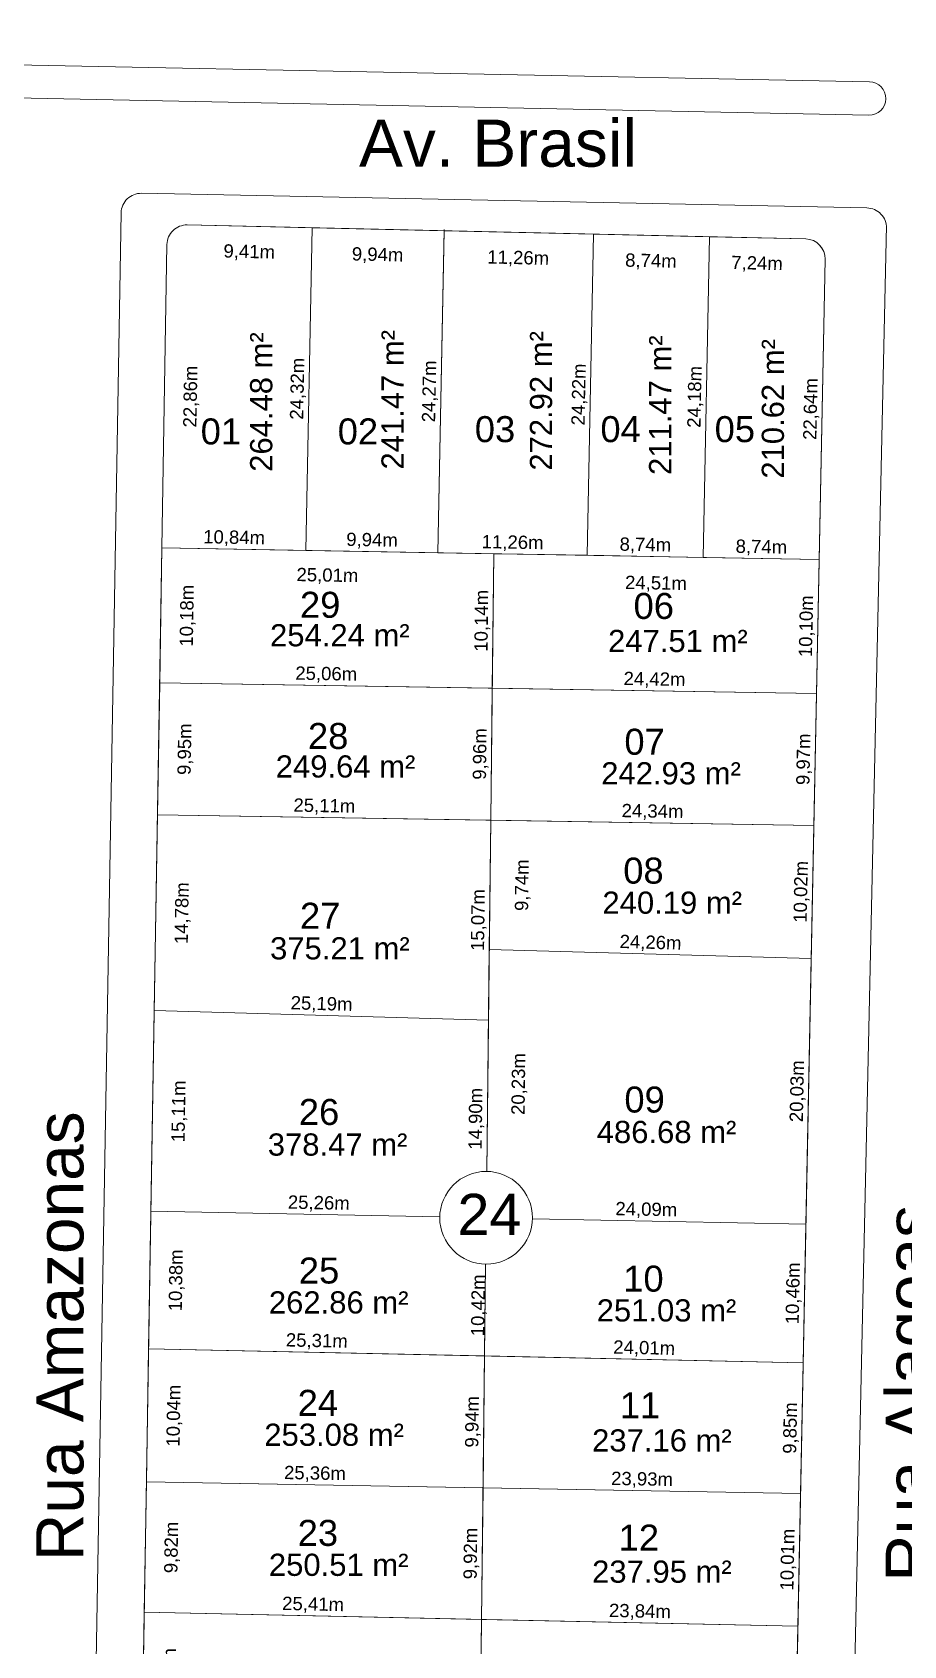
# Model space of a CAD drawing. Header units: metres. Extents: x 3808 to 8215, y 2374 to 6187.
# Drawn here: x 5150.3 to 5216, y 4857.7 to 4979.3 of the extents above; entities that cross this region are included whole.
import ezdxf
from ezdxf.enums import TextEntityAlignment as Align

# ---------------------------------------------------------------- set-up
doc = ezdxf.new("R2010")
doc.units = ezdxf.units.M
for name, color, linetype in [('Areas Lotes', 1, 'Continuous'), ('Calçada', 8, 'Continuous'), ('COTAS', 7, 'Continuous'), ('Lote', 7, 'Continuous'), ('Nome das Ruas', 7, 'Continuous'), ('Nº Lote', 7, 'Continuous'), ('Nº. quadra', 7, 'Continuous'), ('quadras', 7, 'Continuous')]:
    doc.layers.add(name, color=color, linetype=linetype)
doc.styles.add('Arial', font='arial.ttf')
doc.dimstyles.new('Copy(2) of ISO-25', dxfattribs={"dimtxt": 1, "dimasz": 2.5, "dimexe": 1.25, "dimexo": 0.625, "dimgap": 0.2, "dimtad": 1, "dimtoh": 1, "dimlfac": 1, "dimzin": 1, "dimtxsty": 'Arial', "dimblk": 'NONE', "dimcen": 0, "dimse1": 1, "dimse2": 1, "dimsd1": 1, "dimsd2": 1, "dimclrt": 256, "dimaunit": 1, "dimadec": 3, "dimazin": 0, "dimtfac": 1, "dimtmove": 0, "dimatfit": 3, "dimldrblk": 'NONE', "dimfxl": 1, "dimtolj": 1, "dimtzin": 0, "dimarcsym": 0})

# ---------------------------------------------------------------- blocks, each defined once
blk = doc.blocks.new('*D4511')
at = {"layer": 'Defpoints', "color": 0, "linetype": 'Continuous', "transparency": 16777216}
for p in [(5208.18, 4869.18), (5208.18, 4869.18), (5207.99, 4859.18)]:
    blk.add_point(p, dxfattribs=at)
at = {"layer": 'COTAS', "linetype": 'Continuous', "lineweight": 5, "transparency": 16777216, "insert": (5207.28, 4864.2), "char_height": 1, "attachment_point": 5, "rotation": 88.8629, "style": 'Arial'}
blk.add_mtext('\\A1;10,01m', dxfattribs=at)
blk = doc.blocks.new('_None')
blk = doc.blocks.new('*D4596')
at = {"layer": 'Defpoints', "color": 0, "linetype": 'Continuous', "transparency": 16777216}
for p in [(5207.99, 4859.18), (5207.99, 4859.18), (5207.79, 4849.15)]:
    blk.add_point(p, dxfattribs=at)
at = {"layer": 'COTAS', "linetype": 'Continuous', "lineweight": 5, "transparency": 16777216, "insert": (5207.09, 4854.18), "char_height": 1, "attachment_point": 5, "rotation": 88.8629, "style": 'Arial'}
blk.add_mtext('\\A1;10,03m', dxfattribs=at)
blk = doc.blocks.new('*D4598')
at = {"layer": 'Defpoints', "color": 0, "linetype": 'Continuous', "transparency": 16777216}
for p in [(5208.38, 4879.03), (5208.38, 4879.03), (5208.18, 4869.18)]:
    blk.add_point(p, dxfattribs=at)
at = {"layer": 'COTAS', "linetype": 'Continuous', "lineweight": 5, "transparency": 16777216, "insert": (5207.48, 4874.12), "char_height": 1, "attachment_point": 5, "rotation": 88.8629, "style": 'Arial'}
blk.add_mtext('\\A1;9,85m', dxfattribs=at)
blk = doc.blocks.new('*D4599')
at = {"layer": 'Defpoints', "color": 0, "linetype": 'Continuous', "transparency": 16777216}
for p in [(5208.59, 4889.49), (5208.59, 4889.49), (5208.38, 4879.03)]:
    blk.add_point(p, dxfattribs=at)
at = {"layer": 'COTAS', "linetype": 'Continuous', "lineweight": 5, "transparency": 16777216, "insert": (5207.68, 4884.27), "char_height": 1, "attachment_point": 5, "rotation": 88.8629, "style": 'Arial'}
blk.add_mtext('\\A1;10,46m', dxfattribs=at)
blk = doc.blocks.new('*D4600')
at = {"layer": 'Defpoints', "color": 0, "linetype": 'Continuous', "transparency": 16777216}
for p in [(5208.99, 4909.51), (5208.99, 4909.51), (5208.59, 4889.49)]:
    blk.add_point(p, dxfattribs=at)
at = {"layer": 'COTAS', "linetype": 'Continuous', "lineweight": 5, "transparency": 16777216, "insert": (5207.99, 4899.51), "char_height": 1, "attachment_point": 5, "rotation": 88.8629, "style": 'Arial'}
blk.add_mtext('\\A1;20,03m', dxfattribs=at)
blk = doc.blocks.new('*D4601')
at = {"layer": 'Defpoints', "color": 0, "linetype": 'Continuous', "transparency": 16777216}
for p in [(5209.18, 4919.53), (5209.18, 4919.53), (5208.99, 4909.51)]:
    blk.add_point(p, dxfattribs=at)
at = {"layer": 'COTAS', "linetype": 'Continuous', "lineweight": 5, "transparency": 16777216, "insert": (5208.28, 4914.54), "char_height": 1, "attachment_point": 5, "rotation": 88.8629, "style": 'Arial'}
blk.add_mtext('\\A1;10,02m', dxfattribs=at)
blk = doc.blocks.new('*D4602')
at = {"layer": 'Defpoints', "color": 0, "linetype": 'Continuous', "transparency": 16777216}
for p in [(5209.38, 4929.5), (5209.38, 4929.5), (5209.18, 4919.53)]:
    blk.add_point(p, dxfattribs=at)
at = {"layer": 'COTAS', "linetype": 'Continuous', "lineweight": 5, "transparency": 16777216, "insert": (5208.48, 4924.53), "char_height": 1, "attachment_point": 5, "rotation": 88.8629, "style": 'Arial'}
blk.add_mtext('\\A1;9,97m', dxfattribs=at)
blk = doc.blocks.new('*D4603')
at = {"layer": 'Defpoints', "color": 0, "linetype": 'Continuous', "transparency": 16777216}
for p in [(5209.58, 4939.6), (5209.58, 4939.6), (5209.38, 4929.5)]:
    blk.add_point(p, dxfattribs=at)
at = {"layer": 'COTAS', "linetype": 'Continuous', "lineweight": 5, "transparency": 16777216, "insert": (5208.68, 4934.56), "char_height": 1, "attachment_point": 5, "rotation": 88.8629, "style": 'Arial'}
blk.add_mtext('\\A1;10,10m', dxfattribs=at)
blk = doc.blocks.new('*D4604')
at = {"layer": 'Defpoints', "color": 0, "linetype": 'Continuous', "transparency": 16777216}
for p in [(5210.03, 4962.23), (5210.03, 4962.23), (5209.58, 4939.6)]:
    blk.add_point(p, dxfattribs=at)
at = {"layer": 'COTAS', "linetype": 'Continuous', "lineweight": 5, "transparency": 16777216, "insert": (5209.01, 4950.93), "char_height": 1, "attachment_point": 5, "rotation": 88.8629, "style": 'Arial'}
blk.add_mtext('\\A1;22,64m', dxfattribs=at)
blk = doc.blocks.new('*D4605')
at = {"layer": 'Defpoints', "color": 0, "linetype": 'Continuous', "transparency": 16777216}
for p in [(5160.45, 4963.34), (5160.07, 4940.47), (5162.91, 4940.43)]:
    blk.add_point(p, dxfattribs=at)
at = {"layer": 'COTAS', "linetype": 'Continuous', "lineweight": 5, "transparency": 16777216, "insert": (5162.3, 4951.87), "char_height": 1, "attachment_point": 5, "rotation": 89.0509, "style": 'Arial'}
blk.add_mtext('\\A1;22,86m', dxfattribs=at)
blk = doc.blocks.new('*D4606')
at = {"layer": 'Defpoints', "color": 0, "linetype": 'Continuous', "transparency": 16777216}
for p in [(5160.07, 4940.47), (5159.9, 4930.3), (5162.74, 4930.25)]:
    blk.add_point(p, dxfattribs=at)
at = {"layer": 'COTAS', "linetype": 'Continuous', "lineweight": 5, "transparency": 16777216, "insert": (5162.03, 4935.35), "char_height": 1, "attachment_point": 5, "rotation": 89.0509, "style": 'Arial'}
blk.add_mtext('\\A1;10,18m', dxfattribs=at)
blk = doc.blocks.new('*D4607')
at = {"layer": 'Defpoints', "color": 0, "linetype": 'Continuous', "transparency": 16777216}
for p in [(5159.9, 4930.3), (5159.9, 4920.35), (5162.58, 4920.31)]:
    blk.add_point(p, dxfattribs=at)
at = {"layer": 'COTAS', "linetype": 'Continuous', "lineweight": 5, "transparency": 16777216, "insert": (5161.86, 4925.29), "char_height": 1, "attachment_point": 5, "rotation": 89.0509, "style": 'Arial'}
blk.add_mtext('\\A1;9,95m', dxfattribs=at)
blk = doc.blocks.new('*D4608')
at = {"layer": 'Defpoints', "color": 0, "linetype": 'Continuous', "transparency": 16777216}
for p in [(5159.9, 4920.35), (5159.74, 4905.57), (5162.33, 4905.53)]:
    blk.add_point(p, dxfattribs=at)
at = {"layer": 'COTAS', "linetype": 'Continuous', "lineweight": 5, "transparency": 16777216, "insert": (5161.65, 4912.93), "char_height": 1, "attachment_point": 5, "rotation": 89.0509, "style": 'Arial'}
blk.add_mtext('\\A1;14,78m', dxfattribs=at)
blk = doc.blocks.new('*D4609')
at = {"layer": 'Defpoints', "color": 0, "linetype": 'Continuous', "transparency": 16777216}
for p in [(5159.74, 4905.57), (5159.24, 4890.47), (5162.08, 4890.43)]:
    blk.add_point(p, dxfattribs=at)
at = {"layer": 'COTAS', "linetype": 'Continuous', "lineweight": 5, "transparency": 16777216, "insert": (5161.41, 4897.99), "char_height": 1, "attachment_point": 5, "rotation": 89.0509, "style": 'Arial'}
blk.add_mtext('\\A1;15,11m', dxfattribs=at)
blk = doc.blocks.new('*D4610')
at = {"layer": 'Defpoints', "color": 0, "linetype": 'Continuous', "transparency": 16777216}
for p in [(5159.24, 4890.47), (5159.07, 4880.1), (5161.91, 4880.05)]:
    blk.add_point(p, dxfattribs=at)
at = {"layer": 'COTAS', "linetype": 'Continuous', "lineweight": 5, "transparency": 16777216, "insert": (5161.2, 4885.25), "char_height": 1, "attachment_point": 5, "rotation": 89.0509, "style": 'Arial'}
blk.add_mtext('\\A1;10,38m', dxfattribs=at)
blk = doc.blocks.new('*D4611')
at = {"layer": 'Defpoints', "color": 0, "linetype": 'Continuous', "transparency": 16777216}
for p in [(5159.07, 4880.1), (5158.91, 4870.06), (5161.74, 4870.02)]:
    blk.add_point(p, dxfattribs=at)
at = {"layer": 'COTAS', "linetype": 'Continuous', "lineweight": 5, "transparency": 16777216, "insert": (5161.03, 4875.05), "char_height": 1, "attachment_point": 5, "rotation": 89.0509, "style": 'Arial'}
blk.add_mtext('\\A1;10,04m', dxfattribs=at)
blk = doc.blocks.new('*D4612')
at = {"layer": 'Defpoints', "color": 0, "linetype": 'Continuous', "transparency": 16777216}
for p in [(5158.91, 4870.06), (5158.74, 4860.24), (5161.58, 4860.2)]:
    blk.add_point(p, dxfattribs=at)
at = {"layer": 'COTAS', "linetype": 'Continuous', "lineweight": 5, "transparency": 16777216, "insert": (5160.86, 4865.12), "char_height": 1, "attachment_point": 5, "rotation": 89.0509, "style": 'Arial'}
blk.add_mtext('\\A1;9,82m', dxfattribs=at)
blk = doc.blocks.new('*D4613')
at = {"layer": 'Defpoints', "color": 0, "linetype": 'Continuous', "transparency": 16777216}
for p in [(5158.74, 4860.24), (5158.58, 4850.23), (5161.42, 4850.18)]:
    blk.add_point(p, dxfattribs=at)
at = {"layer": 'COTAS', "linetype": 'Continuous', "lineweight": 5, "transparency": 16777216, "insert": (5160.7, 4855.2), "char_height": 1, "attachment_point": 5, "rotation": 89.0509, "style": 'Arial'}
blk.add_mtext('\\A1;10,02m', dxfattribs=at)
blk = doc.blocks.new('*D4626')
at = {"layer": 'Defpoints', "color": 0, "linetype": 'Continuous', "transparency": 16777216}
for p in [(5184.15, 4859.69), (5207.99, 4859.18), (5207.99, 4859.18)]:
    blk.add_point(p, dxfattribs=at)
at = {"layer": 'COTAS', "linetype": 'Continuous', "lineweight": 5, "transparency": 16777216, "insert": (5196.08, 4860.24), "char_height": 1, "attachment_point": 5, "rotation": 358.7617, "style": 'Arial'}
blk.add_mtext('\\A1;23,84m', dxfattribs=at)
blk = doc.blocks.new('*D4627')
at = {"layer": 'Defpoints', "color": 0, "linetype": 'Continuous', "transparency": 16777216}
for p in [(5158.74, 4860.24), (5184.15, 4859.69), (5184.15, 4859.69)]:
    blk.add_point(p, dxfattribs=at)
at = {"layer": 'COTAS', "linetype": 'Continuous', "lineweight": 5, "transparency": 16777216, "insert": (5171.46, 4860.77), "char_height": 1, "attachment_point": 5, "rotation": 358.7617, "style": 'Arial'}
blk.add_mtext('\\A1;25,41m', dxfattribs=at)
blk = doc.blocks.new('*D4628')
at = {"layer": 'Defpoints', "color": 0, "linetype": 'Continuous', "transparency": 16777216}
for p in [(5158.91, 4870.06), (5158.91, 4870.06), (5184.26, 4869.61)]:
    blk.add_point(p, dxfattribs=at)
at = {"layer": 'COTAS', "linetype": 'Continuous', "lineweight": 5, "transparency": 16777216, "insert": (5171.6, 4870.64), "char_height": 1, "attachment_point": 5, "rotation": 358.9783, "style": 'Arial'}
blk.add_mtext('\\A1;25,36m', dxfattribs=at)
blk = doc.blocks.new('*D4629')
at = {"layer": 'Defpoints', "color": 0, "linetype": 'Continuous', "transparency": 16777216}
for p in [(5184.26, 4869.61), (5208.18, 4869.18), (5208.18, 4869.18)]:
    blk.add_point(p, dxfattribs=at)
at = {"layer": 'COTAS', "linetype": 'Continuous', "lineweight": 5, "transparency": 16777216, "insert": (5196.24, 4870.2), "char_height": 1, "attachment_point": 5, "rotation": 358.9783, "style": 'Arial'}
blk.add_mtext('\\A1;23,93m', dxfattribs=at)
blk = doc.blocks.new('*D4630')
at = {"layer": 'Defpoints', "color": 0, "linetype": 'Continuous', "transparency": 16777216}
for p in [(5184.38, 4879.55), (5208.38, 4879.03), (5208.38, 4879.03)]:
    blk.add_point(p, dxfattribs=at)
at = {"layer": 'COTAS', "linetype": 'Continuous', "lineweight": 5, "transparency": 16777216, "insert": (5196.4, 4880.09), "char_height": 1, "attachment_point": 5, "rotation": 358.7583, "style": 'Arial'}
blk.add_mtext('\\A1;24,01m', dxfattribs=at)
blk = doc.blocks.new('*D4631')
at = {"layer": 'Defpoints', "color": 0, "linetype": 'Continuous', "transparency": 16777216}
for p in [(5159.07, 4880.1), (5184.38, 4879.55), (5184.38, 4879.55)]:
    blk.add_point(p, dxfattribs=at)
at = {"layer": 'COTAS', "linetype": 'Continuous', "lineweight": 5, "transparency": 16777216, "insert": (5171.74, 4880.63), "char_height": 1, "attachment_point": 5, "rotation": 358.7583, "style": 'Arial'}
blk.add_mtext('\\A1;25,31m', dxfattribs=at)
blk = doc.blocks.new('*D4632')
at = {"layer": 'Defpoints', "color": 0, "linetype": 'Continuous', "transparency": 16777216}
for p in [(5159.24, 4890.47), (5184.5, 4889.97), (5184.5, 4889.97)]:
    blk.add_point(p, dxfattribs=at)
at = {"layer": 'COTAS', "linetype": 'Continuous', "lineweight": 5, "transparency": 16777216, "insert": (5171.89, 4891.02), "char_height": 1, "attachment_point": 5, "rotation": 358.8532, "style": 'Arial'}
blk.add_mtext('\\A1;25,26m', dxfattribs=at)
blk = doc.blocks.new('*D4633')
at = {"layer": 'Defpoints', "color": 0, "linetype": 'Continuous', "transparency": 16777216}
for p in [(5184.5, 4889.97), (5208.59, 4889.49), (5208.59, 4889.49)]:
    blk.add_point(p, dxfattribs=at)
at = {"layer": 'COTAS', "linetype": 'Continuous', "lineweight": 5, "transparency": 16777216, "insert": (5196.56, 4890.53), "char_height": 1, "attachment_point": 5, "rotation": 358.8532, "style": 'Arial'}
blk.add_mtext('\\A1;24,09m', dxfattribs=at)
blk = doc.blocks.new('*D4634')
at = {"layer": 'Defpoints', "color": 0, "linetype": 'Continuous', "transparency": 16777216}
for p in [(5159.49, 4905.58), (5159.49, 4905.58), (5184.67, 4904.87)]:
    blk.add_point(p, dxfattribs=at)
at = {"layer": 'COTAS', "linetype": 'Continuous', "lineweight": 5, "transparency": 16777216, "insert": (5172.1, 4906.03), "char_height": 1, "attachment_point": 5, "rotation": 358.3834, "style": 'Arial'}
blk.add_mtext('\\A1;25,19m', dxfattribs=at)
blk = doc.blocks.new('*D4635')
at = {"layer": 'Defpoints', "color": 0, "linetype": 'Continuous', "transparency": 16777216}
for p in [(5184.73, 4910.2), (5184.73, 4910.2), (5208.99, 4909.51)]:
    blk.add_point(p, dxfattribs=at)
at = {"layer": 'COTAS', "linetype": 'Continuous', "lineweight": 5, "transparency": 16777216, "insert": (5196.88, 4910.65), "char_height": 1, "attachment_point": 5, "rotation": 358.3834, "style": 'Arial'}
blk.add_mtext('\\A1;24,26m', dxfattribs=at)
blk = doc.blocks.new('*D4636')
at = {"layer": 'Defpoints', "color": 0, "linetype": 'Continuous', "transparency": 16777216}
for p in [(5184.84, 4919.94), (5209.18, 4919.53), (5209.18, 4919.53)]:
    blk.add_point(p, dxfattribs=at)
at = {"layer": 'COTAS', "linetype": 'Continuous', "lineweight": 5, "transparency": 16777216, "insert": (5197.03, 4920.54), "char_height": 1, "attachment_point": 5, "rotation": 359.0509, "style": 'Arial'}
blk.add_mtext('\\A1;24,34m', dxfattribs=at)
blk = doc.blocks.new('*D4637')
at = {"layer": 'Defpoints', "color": 0, "linetype": 'Continuous', "transparency": 16777216}
for p in [(5159.74, 4920.35), (5159.74, 4920.35), (5184.84, 4919.94)]:
    blk.add_point(p, dxfattribs=at)
at = {"layer": 'COTAS', "linetype": 'Continuous', "lineweight": 5, "transparency": 16777216, "insert": (5172.31, 4920.95), "char_height": 1, "attachment_point": 5, "rotation": 359.0509, "style": 'Arial'}
blk.add_mtext('\\A1;25,11m', dxfattribs=at)
blk = doc.blocks.new('*D4638')
at = {"layer": 'Defpoints', "color": 0, "linetype": 'Continuous', "transparency": 16777216}
for p in [(5159.9, 4930.3), (5159.9, 4930.3), (5184.96, 4929.9)]:
    blk.add_point(p, dxfattribs=at)
at = {"layer": 'COTAS', "linetype": 'Continuous', "lineweight": 5, "transparency": 16777216, "insert": (5172.45, 4930.9), "char_height": 1, "attachment_point": 5, "rotation": 359.0761, "style": 'Arial'}
blk.add_mtext('\\A1;25,06m', dxfattribs=at)
blk = doc.blocks.new('*D4639')
at = {"layer": 'Defpoints', "color": 0, "linetype": 'Continuous', "transparency": 16777216}
for p in [(5184.96, 4929.9), (5209.38, 4929.5), (5209.38, 4929.5)]:
    blk.add_point(p, dxfattribs=at)
at = {"layer": 'COTAS', "linetype": 'Continuous', "lineweight": 5, "transparency": 16777216, "insert": (5197.18, 4930.5), "char_height": 1, "attachment_point": 5, "rotation": 359.0761, "style": 'Arial'}
blk.add_mtext('\\A1;24,42m', dxfattribs=at)
blk = doc.blocks.new('*D4640')
at = {"layer": 'Defpoints', "color": 0, "linetype": 'Continuous', "transparency": 16777216}
for p in [(5185.08, 4940.03), (5209.58, 4939.6), (5185.03, 4937.16)]:
    blk.add_point(p, dxfattribs=at)
at = {"layer": 'COTAS', "linetype": 'Continuous', "lineweight": 5, "transparency": 16777216, "insert": (5197.29, 4937.74), "char_height": 1, "attachment_point": 5, "rotation": 358.9849, "style": 'Arial'}
blk.add_mtext('\\A1;24,51m', dxfattribs=at)
blk = doc.blocks.new('*D4641')
at = {"layer": 'Defpoints', "color": 0, "linetype": 'Continuous', "transparency": 16777216}
for p in [(5160.07, 4940.47), (5185.08, 4940.03), (5160.02, 4937.75)]:
    blk.add_point(p, dxfattribs=at)
at = {"layer": 'COTAS', "linetype": 'Continuous', "lineweight": 5, "transparency": 16777216, "insert": (5172.54, 4938.33), "char_height": 1, "attachment_point": 5, "rotation": 358.9849, "style": 'Arial'}
blk.add_mtext('\\A1;25,01m', dxfattribs=at)
blk = doc.blocks.new('*D4642')
at = {"layer": 'Defpoints', "color": 0, "linetype": 'Continuous', "transparency": 16777216}
for p in [(5171.4, 4964.6), (5170.91, 4940.28), (5170.91, 4940.28)]:
    blk.add_point(p, dxfattribs=at)
at = {"layer": 'COTAS', "linetype": 'Continuous', "lineweight": 5, "transparency": 16777216, "insert": (5170.35, 4952.46), "char_height": 1, "attachment_point": 5, "rotation": 88.8629, "style": 'Arial'}
blk.add_mtext('\\A1;24,32m', dxfattribs=at)
blk = doc.blocks.new('*D4643')
at = {"layer": 'Defpoints', "color": 0, "linetype": 'Continuous', "transparency": 16777216}
for p in [(5181.33, 4964.37), (5180.85, 4940.11), (5180.85, 4940.11)]:
    blk.add_point(p, dxfattribs=at)
at = {"layer": 'COTAS', "linetype": 'Continuous', "lineweight": 5, "transparency": 16777216, "insert": (5180.29, 4952.26), "char_height": 1, "attachment_point": 5, "rotation": 88.8629, "style": 'Arial'}
blk.add_mtext('\\A1;24,27m', dxfattribs=at)
blk = doc.blocks.new('*D4644')
at = {"layer": 'Defpoints', "color": 0, "linetype": 'Continuous', "transparency": 16777216}
for p in [(5192.59, 4964.12), (5192.11, 4939.91), (5192.11, 4939.91)]:
    blk.add_point(p, dxfattribs=at)
at = {"layer": 'COTAS', "linetype": 'Continuous', "lineweight": 5, "transparency": 16777216, "insert": (5191.55, 4952.03), "char_height": 1, "attachment_point": 5, "rotation": 88.8629, "style": 'Arial'}
blk.add_mtext('\\A1;24,22m', dxfattribs=at)
blk = doc.blocks.new('*D4645')
at = {"layer": 'Defpoints', "color": 0, "linetype": 'Continuous', "transparency": 16777216}
for p in [(5201.32, 4963.92), (5200.84, 4939.75), (5200.84, 4939.75)]:
    blk.add_point(p, dxfattribs=at)
at = {"layer": 'COTAS', "linetype": 'Continuous', "lineweight": 5, "transparency": 16777216, "insert": (5200.28, 4951.85), "char_height": 1, "attachment_point": 5, "rotation": 88.8629, "style": 'Arial'}
blk.add_mtext('\\A1;24,18m', dxfattribs=at)
blk = doc.blocks.new('*D4646')
at = {"layer": 'Defpoints', "color": 0, "linetype": 'Continuous', "transparency": 16777216}
for p in [(5200.84, 4939.75), (5200.84, 4939.75), (5209.58, 4939.6)]:
    blk.add_point(p, dxfattribs=at)
at = {"layer": 'COTAS', "linetype": 'Continuous', "lineweight": 5, "transparency": 16777216, "insert": (5205.23, 4940.47), "char_height": 1, "attachment_point": 5, "rotation": 358.9849, "style": 'Arial'}
blk.add_mtext('\\A1;8,74m', dxfattribs=at)
blk = doc.blocks.new('*D4647')
at = {"layer": 'Defpoints', "color": 0, "linetype": 'Continuous', "transparency": 16777216}
for p in [(5192.11, 4939.91), (5192.11, 4939.91), (5200.84, 4939.75)]:
    blk.add_point(p, dxfattribs=at)
at = {"layer": 'COTAS', "linetype": 'Continuous', "lineweight": 5, "transparency": 16777216, "insert": (5196.49, 4940.63), "char_height": 1, "attachment_point": 5, "rotation": 358.9849, "style": 'Arial'}
blk.add_mtext('\\A1;8,74m', dxfattribs=at)
blk = doc.blocks.new('*D4648')
at = {"layer": 'Defpoints', "color": 0, "linetype": 'Continuous', "transparency": 16777216}
for p in [(5180.85, 4940.11), (5180.85, 4940.11), (5192.11, 4939.91)]:
    blk.add_point(p, dxfattribs=at)
at = {"layer": 'COTAS', "linetype": 'Continuous', "lineweight": 5, "transparency": 16777216, "insert": (5186.49, 4940.81), "char_height": 1, "attachment_point": 5, "rotation": 358.9849, "style": 'Arial'}
blk.add_mtext('\\A1;11,26m', dxfattribs=at)
blk = doc.blocks.new('*D4649')
at = {"layer": 'Defpoints', "color": 0, "linetype": 'Continuous', "transparency": 16777216}
for p in [(5170.91, 4940.28), (5170.91, 4940.28), (5180.85, 4940.11)]:
    blk.add_point(p, dxfattribs=at)
at = {"layer": 'COTAS', "linetype": 'Continuous', "lineweight": 5, "transparency": 16777216, "insert": (5175.9, 4940.99), "char_height": 1, "attachment_point": 5, "rotation": 358.9849, "style": 'Arial'}
blk.add_mtext('\\A1;9,94m', dxfattribs=at)
blk = doc.blocks.new('*D4650')
at = {"layer": 'Defpoints', "color": 0, "linetype": 'Continuous', "transparency": 16777216}
for p in [(5160.07, 4940.47), (5160.07, 4940.47), (5170.91, 4940.28)]:
    blk.add_point(p, dxfattribs=at)
at = {"layer": 'COTAS', "linetype": 'Continuous', "lineweight": 5, "transparency": 16777216, "insert": (5165.51, 4941.18), "char_height": 1, "attachment_point": 5, "rotation": 358.9849, "style": 'Arial'}
blk.add_mtext('\\A1;10,84m', dxfattribs=at)
blk = doc.blocks.new('*D4651')
at = {"layer": 'Defpoints', "color": 0, "linetype": 'Continuous', "transparency": 16777216}
for p in [(5161.98, 4964.81), (5171.4, 4964.6), (5171.33, 4961.81)]:
    blk.add_point(p, dxfattribs=at)
at = {"layer": 'COTAS', "linetype": 'Continuous', "lineweight": 5, "transparency": 16777216, "insert": (5166.65, 4962.72), "char_height": 1, "attachment_point": 5, "rotation": 358.7069, "style": 'Arial'}
blk.add_mtext('\\A1;9,41m', dxfattribs=at)
blk = doc.blocks.new('*D4652')
at = {"layer": 'Defpoints', "color": 0, "linetype": 'Continuous', "transparency": 16777216}
for p in [(5171.4, 4964.6), (5181.33, 4964.37), (5181.27, 4961.58)]:
    blk.add_point(p, dxfattribs=at)
at = {"layer": 'COTAS', "linetype": 'Continuous', "lineweight": 5, "transparency": 16777216, "insert": (5176.32, 4962.5), "char_height": 1, "attachment_point": 5, "rotation": 358.7069, "style": 'Arial'}
blk.add_mtext('\\A1;9,94m', dxfattribs=at)
blk = doc.blocks.new('*D4653')
at = {"layer": 'Defpoints', "color": 0, "linetype": 'Continuous', "transparency": 16777216}
for p in [(5181.33, 4964.37), (5192.59, 4964.12), (5192.52, 4961.33)]:
    blk.add_point(p, dxfattribs=at)
at = {"layer": 'COTAS', "linetype": 'Continuous', "lineweight": 5, "transparency": 16777216, "insert": (5186.91, 4962.26), "char_height": 1, "attachment_point": 5, "rotation": 358.7069, "style": 'Arial'}
blk.add_mtext('\\A1;11,26m', dxfattribs=at)
blk = doc.blocks.new('*D4654')
at = {"layer": 'Defpoints', "color": 0, "linetype": 'Continuous', "transparency": 16777216}
for p in [(5192.59, 4964.12), (5201.32, 4963.92), (5201.26, 4961.13)]:
    blk.add_point(p, dxfattribs=at)
at = {"layer": 'COTAS', "linetype": 'Continuous', "lineweight": 5, "transparency": 16777216, "insert": (5196.91, 4962.03), "char_height": 1, "attachment_point": 5, "rotation": 358.7069, "style": 'Arial'}
blk.add_mtext('\\A1;8,74m', dxfattribs=at)
blk = doc.blocks.new('*D4655')
at = {"layer": 'Defpoints', "color": 0, "linetype": 'Continuous', "transparency": 16777216}
for p in [(5201.32, 4963.92), (5208.57, 4963.76), (5208.5, 4960.97)]:
    blk.add_point(p, dxfattribs=at)
at = {"layer": 'COTAS', "linetype": 'Continuous', "lineweight": 5, "transparency": 16777216, "insert": (5204.9, 4961.85), "char_height": 1, "attachment_point": 5, "rotation": 358.7069, "style": 'Arial'}
blk.add_mtext('\\A1;7,24m', dxfattribs=at)
blk = doc.blocks.new('*D4656')
at = {"layer": 'Defpoints', "color": 0, "linetype": 'Continuous', "transparency": 16777216}
for p in [(5185.08, 4940.03), (5184.96, 4929.9), (5184.96, 4929.9)]:
    blk.add_point(p, dxfattribs=at)
at = {"layer": 'COTAS', "linetype": 'Continuous', "lineweight": 5, "transparency": 16777216, "insert": (5184.22, 4934.97), "char_height": 1, "attachment_point": 5, "rotation": 89.3361, "style": 'Arial'}
blk.add_mtext('\\A1;10,14m', dxfattribs=at)
blk = doc.blocks.new('*D4657')
at = {"layer": 'Defpoints', "color": 0, "linetype": 'Continuous', "transparency": 16777216}
for p in [(5184.96, 4929.9), (5184.84, 4919.94), (5184.84, 4919.94)]:
    blk.add_point(p, dxfattribs=at)
at = {"layer": 'COTAS', "linetype": 'Continuous', "lineweight": 5, "transparency": 16777216, "insert": (5184.1, 4924.93), "char_height": 1, "attachment_point": 5, "rotation": 89.3361, "style": 'Arial'}
blk.add_mtext('\\A1;9,96m', dxfattribs=at)
blk = doc.blocks.new('*D4658')
at = {"layer": 'Defpoints', "color": 0, "linetype": 'Continuous', "transparency": 16777216}
for p in [(5184.84, 4919.94), (5184.67, 4904.87), (5184.67, 4904.87)]:
    blk.add_point(p, dxfattribs=at)
at = {"layer": 'COTAS', "linetype": 'Continuous', "lineweight": 5, "transparency": 16777216, "insert": (5183.96, 4912.41), "char_height": 1, "attachment_point": 5, "rotation": 89.3361, "style": 'Arial'}
blk.add_mtext('\\A1;15,07m', dxfattribs=at)
blk = doc.blocks.new('*D4659')
at = {"layer": 'Defpoints', "color": 0, "linetype": 'Continuous', "transparency": 16777216}
for p in [(5184.67, 4904.87), (5184.5, 4889.97), (5184.5, 4889.97)]:
    blk.add_point(p, dxfattribs=at)
at = {"layer": 'COTAS', "linetype": 'Continuous', "lineweight": 5, "transparency": 16777216, "insert": (5183.78, 4897.43), "char_height": 1, "attachment_point": 5, "rotation": 89.3361, "style": 'Arial'}
blk.add_mtext('\\A1;14,90m', dxfattribs=at)
blk = doc.blocks.new('*D4660')
at = {"layer": 'Defpoints', "color": 0, "linetype": 'Continuous', "transparency": 16777216}
for p in [(5184.83, 4888.57), (5184.71, 4878.15), (5184.83, 4878.15)]:
    blk.add_point(p, dxfattribs=at)
at = {"layer": 'COTAS', "linetype": 'Continuous', "lineweight": 5, "transparency": 16777216, "insert": (5183.97, 4883.37), "char_height": 1, "attachment_point": 5, "rotation": 89.3361, "style": 'Arial'}
blk.add_mtext('\\A1;10,42m', dxfattribs=at)
blk = doc.blocks.new('*D4661')
at = {"layer": 'Defpoints', "color": 0, "linetype": 'Continuous', "transparency": 16777216}
for p in [(5184.5, 4879.55), (5184.26, 4869.61), (5184.38, 4869.61)]:
    blk.add_point(p, dxfattribs=at)
at = {"layer": 'COTAS', "linetype": 'Continuous', "lineweight": 5, "transparency": 16777216, "insert": (5183.52, 4874.59), "char_height": 1, "attachment_point": 5, "rotation": 89.3361, "style": 'Arial'}
blk.add_mtext('\\A1;9,94m', dxfattribs=at)
blk = doc.blocks.new('*D4662')
at = {"layer": 'Defpoints', "color": 0, "linetype": 'Continuous', "transparency": 16777216}
for p in [(5184.38, 4869.61), (5184.15, 4859.69), (5184.15, 4859.69)]:
    blk.add_point(p, dxfattribs=at)
at = {"layer": 'COTAS', "linetype": 'Continuous', "lineweight": 5, "transparency": 16777216, "insert": (5183.4, 4864.66), "char_height": 1, "attachment_point": 5, "rotation": 89.3361, "style": 'Arial'}
blk.add_mtext('\\A1;9,92m', dxfattribs=at)
blk = doc.blocks.new('*D4663')
at = {"layer": 'Defpoints', "color": 0, "linetype": 'Continuous', "transparency": 16777216}
for p in [(5184.15, 4859.69), (5184.03, 4849.67), (5184.15, 4849.67)]:
    blk.add_point(p, dxfattribs=at)
at = {"layer": 'COTAS', "linetype": 'Continuous', "lineweight": 5, "transparency": 16777216, "insert": (5183.29, 4854.69), "char_height": 1, "attachment_point": 5, "rotation": 89.3361, "style": 'Arial'}
blk.add_mtext('\\A1;10,03m', dxfattribs=at)
blk = doc.blocks.new('*D4668')
at = {"layer": 'Defpoints', "color": 0, "linetype": 'Continuous', "transparency": 16777216}
for p in [(5184.73, 4910.2), (5187.93, 4910.16), (5184.5, 4889.97)]:
    blk.add_point(p, dxfattribs=at)
at = {"layer": 'COTAS', "linetype": 'Continuous', "lineweight": 5, "transparency": 16777216, "insert": (5187.01, 4900.05), "char_height": 1, "attachment_point": 5, "rotation": 89.3361, "style": 'Arial'}
blk.add_mtext('\\A1;20,23m', dxfattribs=at)
blk = doc.blocks.new('*D4669')
at = {"layer": 'Defpoints', "color": 0, "linetype": 'Continuous', "transparency": 16777216}
for p in [(5184.84, 4919.94), (5188.13, 4919.9), (5184.73, 4910.2)]:
    blk.add_point(p, dxfattribs=at)
at = {"layer": 'COTAS', "linetype": 'Continuous', "lineweight": 5, "transparency": 16777216, "insert": (5187.27, 4915.04), "char_height": 1, "attachment_point": 5, "rotation": 89.3361, "style": 'Arial'}
blk.add_mtext('\\A1;9,74m', dxfattribs=at)

msp = doc.modelspace()

# ---------------------------------------------------------------- linework, layer by layer
at = {"layer": 'Calçada', "linetype": 'Continuous', "lineweight": 5}
for p, q in [((5027.425, 4979.333), (5213.376, 4975.593)), ((5027.374, 4976.833), (5213.326, 4973.093)), ((5158.533, 4967.194), (5213.185, 4966.094)), ((5157.003, 4965.72), (5154.086, 4797.549)), ((5214.644, 4964.774), (5210.962, 4796.568))]:
    msp.add_line(p, q, dxfattribs=at)
for centre, radius, start, end in [((5213.351, 4974.343), 1.25, 268.84767, 88.84767), ((5158.503, 4965.694), 1.5, 88.84767, 179.00625), ((5213.155, 4964.595), 1.5, 358.74088, 88.84767)]:
    msp.add_arc(centre, radius, start, end, dxfattribs=at)
at = {"layer": 'Lote', "linetype": 'Continuous', "lineweight": 5}
for p, q in [((5208.566, 4963.758), (5161.985, 4964.81)), ((5170.914, 4940.281), (5171.396, 4964.597)), ((5180.851, 4940.105), (5181.334, 4964.458)), ((5192.106, 4939.906), (5192.586, 4964.118)), ((5201.324, 4963.921), (5200.844, 4939.751)), ((5160.451, 4963.335), (5157.75, 4800.254)), ((5206.796, 4799.237), (5210.031, 4962.229)), ((5160.073, 4940.473), (5209.582, 4939.596)), ((5185.078, 4940.03), (5184.538, 4893.464)), ((5159.904, 4930.299), (5209.382, 4929.501)), ((5159.739, 4920.354), (5209.184, 4919.535)), ((5184.732, 4910.196), (5208.985, 4909.512)), ((5159.495, 4905.582), (5184.67, 4904.871)), ((5159.244, 4890.474), (5181.003, 4890.038)), ((5187.992, 4889.899), (5208.588, 4889.486)), ((5184.457, 4886.473), (5183.434, 4798.223)), ((5208.38, 4879.031), (5159.072, 4880.1)), ((5158.906, 4870.063), (5208.185, 4869.185)), ((5158.743, 4860.244), (5207.986, 4859.18))]:
    msp.add_line(p, q, dxfattribs=at)
at = {"layer": 'Lote', "linetype": 'Continuous', "lineweight": 5, "flags": 128}
for points in [[(5171.396, 4964.597), (5161.985, 4964.81, 0.4159731), (5160.451, 4963.335), (5160.073, 4940.473), (5170.914, 4940.281)], [(5210.031, 4962.229, 0.4134162), (5208.566, 4963.758), (5201.324, 4963.922), (5200.844, 4939.751), (5209.582, 4939.596)]]:
    msp.add_lwpolyline(points, format="xyb", close=True, dxfattribs=at)
for points in [[(5170.914, 4940.281), (5180.851, 4940.105), (5181.332, 4964.373), (5171.396, 4964.597)], [(5180.851, 4940.105), (5192.106, 4939.906), (5192.586, 4964.119), (5181.332, 4964.373)], [(5192.106, 4939.906), (5200.844, 4939.751), (5201.324, 4963.922), (5192.586, 4964.119)], [(5184.96, 4929.895), (5185.078, 4940.03), (5180.851, 4940.105), (5170.914, 4940.281), (5160.073, 4940.473), (5159.904, 4930.299)], [(5192.106, 4939.906), (5185.078, 4940.03), (5184.96, 4929.895), (5209.382, 4929.501), (5209.582, 4939.596), (5200.844, 4939.751)], [(5159.904, 4930.299), (5159.739, 4920.354), (5184.845, 4919.938), (5184.96, 4929.895)], [(5209.184, 4919.535), (5209.382, 4929.501), (5184.96, 4929.895), (5184.845, 4919.938)], [(5184.67, 4904.871), (5184.845, 4919.938), (5159.739, 4920.354), (5159.495, 4905.582)], [(5184.845, 4919.938), (5184.732, 4910.196), (5208.985, 4909.512), (5209.184, 4919.535)], [(5159.072, 4880.1), (5158.906, 4870.063), (5184.262, 4869.611), (5184.377, 4879.552)], [(5184.377, 4879.552), (5184.262, 4869.611), (5208.185, 4869.185), (5208.38, 4879.031)], [(5158.906, 4870.063), (5158.743, 4860.244), (5184.147, 4859.695), (5184.262, 4869.611)], [(5184.262, 4869.611), (5184.147, 4859.695), (5207.986, 4859.18), (5208.185, 4869.185)], [(5158.743, 4860.244), (5158.577, 4850.229), (5184.031, 4849.671), (5184.147, 4859.695)], [(5207.787, 4849.149), (5207.986, 4859.18), (5184.147, 4859.695), (5184.031, 4849.671)]]:
    msp.add_lwpolyline(points, close=True, dxfattribs=at)
for points in [[(5187.992, 4889.899), (5208.588, 4889.486), (5208.985, 4909.512), (5184.732, 4910.196), (5184.538, 4893.464)], [(5184.538, 4893.464), (5184.67, 4904.871), (5159.495, 4905.582), (5159.244, 4890.474), (5181.003, 4890.038)], [(5181.003, 4890.038), (5159.244, 4890.474), (5159.072, 4880.1), (5184.377, 4879.552), (5184.457, 4886.473)], [(5184.457, 4886.473), (5184.377, 4879.552), (5208.38, 4879.031), (5208.588, 4889.486), (5187.992, 4889.899)]]:
    msp.add_lwpolyline(points, dxfattribs=at)
at = {"layer": 'Lote', "linetype": 'Continuous', "lineweight": 5}
for centre, start, end in [((5161.951, 4963.31), 88.70687, 179.05085), ((5208.532, 4962.259), 358.8629, 88.70687)]:
    msp.add_arc(centre, 1.5, start, end, dxfattribs=at)
at = {"layer": 'Nº. quadra', "lineweight": 5}
msp.add_circle((5184.497, 4889.969), 3.496, dxfattribs=at)
at = {"layer": 'quadras', "linetype": 'Continuous', "lineweight": 5}
for p, q in [((5161.985, 4964.81), (5208.566, 4963.758)), ((5157.75, 4800.254), (5160.451, 4963.335)), ((5210.031, 4962.229), (5206.796, 4799.237))]:
    msp.add_line(p, q, dxfattribs=at)
at = {"layer": 'quadras', "linetype": 'Continuous', "lineweight": 5, "flags": 128}
msp.add_lwpolyline([(5157.75, 4800.254, 0.4129433), (5159.218, 4798.73), (5205.265, 4797.767, 0.4145236), (5206.796, 4799.237), (5210.031, 4962.229, 0.4134162), (5208.566, 4963.758), (5161.985, 4964.81, 0.4159731), (5160.451, 4963.335)], format="xyb", close=True, dxfattribs=at)
at = {"layer": 'quadras', "linetype": 'Continuous', "lineweight": 5}
for centre, start, end in [((5161.951, 4963.31), 88.70687, 179.05085), ((5208.532, 4962.259), 358.8629, 88.70687)]:
    msp.add_arc(centre, 1.5, start, end, dxfattribs=at)

# ---------------------------------------------------------------- texts
at = {"layer": 'Areas Lotes', "linetype": 'Continuous', "lineweight": 5, "style": 'Arial'}
for s, p in [('264.48 m²', (5168.387, 4946.201)), ('241.47 m²', (5178.281, 4946.373)), ('272.92 m²', (5189.466, 4946.287)), ('211.47 m²', (5198.44, 4945.961)), ('210.62 m²', (5206.931, 4945.685))]:
    msp.add_text(s, height=1.6726, rotation=90, dxfattribs=at).set_placement(p)
for s, p in [('254.24 m²', (5168.215, 4933.044)), ('247.51 m²', (5193.681, 4932.614)), ('249.64 m²', (5168.645, 4923.155)), ('242.93 m²', (5193.165, 4922.639)), ('240.19 m²', (5193.255, 4912.885)), ('375.21 m²', (5168.219, 4909.446)), ('486.68 m²', (5192.825, 4895.601)), ('378.47 m²', (5168.046, 4894.655)), ('262.86 m²', (5168.129, 4882.754)), ('251.03 m²', (5192.822, 4882.152)), ('253.08 m²', (5167.785, 4872.779)), ('237.16 m²', (5192.477, 4872.349)), ('250.51 m²', (5168.129, 4862.976)), ('237.95 m²', (5192.477, 4862.46))]:
    msp.add_text(s, height=1.6726, dxfattribs=at).set_placement(p)
at = {"layer": 'Nome das Ruas', "lineweight": 5, "style": 'Arial'}
msp.add_text('Av. Brasil', height=3.55, dxfattribs=at).set_placement((5174.921, 4969.2, 165.916))
for s, p in [('Rua Amazonas', (5154.161, 4864.085, 165.916)), ('Rua Alagoas', (5218.148, 4862.542, 165.916))]:
    msp.add_text(s, height=3.55, rotation=90, dxfattribs=at).set_placement(p)
at = {"layer": 'Nº Lote', "linetype": 'Continuous', "lineweight": 5, "style": 'Arial'}
for s, p in [('01', (5164.515, 4948.265)), ('02', (5174.839, 4948.265)), ('03', (5185.164, 4948.437)), ('04', (5194.628, 4948.437)), ('05', (5203.231, 4948.437)), ('29', (5171.993, 4935.197)), ('06', (5197.123, 4935.108)), ('28', (5172.596, 4925.308)), ('07', (5196.434, 4924.875)), ('08', (5196.348, 4915.158)), ('27', (5171.994, 4911.757)), ('26', (5171.908, 4896.967)), ('09', (5196.433, 4897.902)), ('25', (5171.908, 4885.014)), ('10', (5196.346, 4884.402)), ('24', (5171.822, 4875.039)), ('11', (5196.088, 4874.856)), ('23', (5171.822, 4865.236)), ('12', (5196.002, 4864.881))]:
    msp.add_text(s, height=1.96, dxfattribs=at).set_placement(p, align=Align.CENTER)
at = {"layer": 'Nº. quadra', "lineweight": 5, "style": 'Arial'}
msp.add_text('24', height=3.1039, dxfattribs=at).set_placement((5182.333, 4888.674))

# ---------------------------------------------------------------- dimensions: what is measured, and where the dimension line sits
at = {"layer": 'COTAS', "linetype": 'Continuous', "lineweight": 5}
for p1, p2, distance, picture, middle in [((5161.985, 4964.81), (5171.396, 4964.597), -2.79, '*D4651', (5166.646, 4962.716)), ((5171.396, 4964.597), (5170.914, 4940.281), 0, '*D4642', (5170.354, 4952.455)), ((5181.332, 4964.373), (5180.851, 4940.105), 0, '*D4643', (5180.291, 4952.255)), ((5192.586, 4964.119), (5192.106, 4939.906), 0, '*D4644', (5191.545, 4952.028)), ((5201.324, 4963.922), (5200.844, 4939.751), 0, '*D4645', (5200.283, 4951.852)), ((5160.4514, 4963.3351), (5160.0726, 4940.4734), 2.8387, '*D4605', (5162.2994, 4951.8705)), ((5185.078, 4940.03), (5160.073, 4940.473), 2.721, '*D4641', (5172.541, 4938.333)), ((5209.582, 4939.596), (5200.844, 4939.751), 0, '*D4646', (5205.227, 4940.474)), ((5185.078, 4940.03), (5184.96, 4929.895), 0, '*D4656', (5184.218, 4934.972)), ((5209.582, 4939.596), (5185.078, 4940.03), 2.871, '*D4640', (5197.293, 4937.744)), ((5184.96, 4929.895), (5159.904, 4930.299), 0, '*D4638', (5172.445, 4930.898)), ((5184.9602, 4929.8951), (5209.3819, 4929.5012), 0, '*D4639', (5197.1839, 4930.499)), ((5184.845, 4919.938), (5159.739, 4920.354), 0, '*D4637', (5172.305, 4920.947)), ((5184.845, 4919.938), (5209.184, 4919.535), 0, '*D4636', (5197.028, 4920.537)), ((5184.732, 4910.196), (5184.845, 4919.938), -3.284, '*D4669', (5187.272, 4915.039)), ((5208.985, 4909.512), (5184.732, 4910.196), 0, '*D4635', (5196.881, 4910.655)), ((5184.497, 4889.969), (5184.732, 4910.196), -3.197, '*D4668', (5187.01, 4900.055)), ((5184.67, 4904.871), (5159.495, 4905.582), 0, '*D4634', (5172.105, 4906.027)), ((5159.244, 4890.474), (5184.497, 4889.969), 0, '*D4632', (5171.887, 4891.022)), ((5184.4975, 4889.9685), (5208.5876, 4889.4863), 0, '*D4633', (5196.5586, 4890.5282)), ((5159.072, 4880.1), (5184.377, 4879.552), 0, '*D4631', (5171.742, 4880.627)), ((5184.377, 4879.552), (5208.38, 4879.031), 0, '*D4630', (5196.396, 4880.092)), ((5184.262, 4869.611), (5158.906, 4870.063), 0, '*D4628', (5171.598, 4870.638)), ((5184.262, 4869.611), (5208.185, 4869.185), 0, '*D4629', (5196.237, 4870.199)), ((5158.743, 4860.244), (5184.147, 4859.695), 0, '*D4627', (5171.462, 4860.77)), ((5184.147, 4859.695), (5207.986, 4859.18), 0, '*D4626', (5196.084, 4860.238))]:
    dim = msp.add_aligned_dim(p1=p1, p2=p2, distance=distance, dimstyle='Copy(2) of ISO-25', override={"dimpost": 'm'}, dxfattribs=at)
    dim.commit()
    dim.dimension.update_dxf_attribs({"geometry": picture, "text_midpoint": middle})
for base, p1, p2, angle, override, picture, middle in [((5181.27, 4961.584), (5171.396, 4964.597), (5181.332, 4964.373), 178.70687, {"dimpost": 'm', "dimtmove": 1}, '*D4652', (5176.32, 4962.497)), ((5192.523, 4961.33), (5181.332, 4964.373), (5192.586, 4964.118), 178.70687, {"dimpost": 'm', "dimtmove": 1}, '*D4653', (5186.914, 4962.258)), ((5201.261, 4961.133), (5192.586, 4964.118), (5201.324, 4963.922), 178.70687, {"dimpost": 'm', "dimtmove": 1}, '*D4654', (5196.91, 4962.032)), ((5208.503, 4960.97), (5201.324, 4963.922), (5208.566, 4963.758), 178.70687, {"dimpost": 'm', "dimtmove": 1}, '*D4655', (5204.9, 4961.852)), ((5210.031, 4962.229), (5209.582, 4939.596), (5210.031, 4962.229), 268.8629, {"dimpost": 'm', "dimtmove": 1}, '*D4604', (5209.006, 4950.928)), ((5160.073, 4940.473), (5170.914, 4940.281), (5160.073, 4940.473), 358.9849, {"dimpost": 'm', "dimtmove": 1}, '*D4650', (5165.507, 4941.178)), ((5170.914, 4940.281), (5180.851, 4940.105), (5170.914, 4940.281), 358.9849, {"dimpost": 'm', "dimtmove": 1}, '*D4649', (5175.897, 4940.994)), ((5180.851, 4940.105), (5192.106, 4939.906), (5180.851, 4940.105), 358.9849, {"dimpost": 'm', "dimtmove": 1}, '*D4648', (5186.492, 4940.806)), ((5162.742, 4930.252), (5160.073, 4940.473), (5159.904, 4930.299), 89.05085, {"dimpost": 'm', "dimtmove": 1}, '*D4606', (5162.026, 4935.353)), ((5192.106, 4939.906), (5200.844, 4939.751), (5192.106, 4939.906), 358.9849, {"dimpost": 'm', "dimtmove": 1}, '*D4647', (5196.489, 4940.629)), ((5209.582, 4939.596), (5209.382, 4929.501), (5209.582, 4939.596), 268.8629, {"dimzin": 1, "dimpost": 'm', "dimtmove": 1}, '*D4603', (5208.681, 4934.565)), ((5162.578, 4920.307), (5159.904, 4930.299), (5159.904, 4920.351), 89.05085, {"dimpost": 'm', "dimtmove": 1}, '*D4607', (5161.859, 4925.293)), ((5184.845, 4919.938), (5184.96, 4929.895), (5184.845, 4919.938), 89.33607, {"dimpost": 'm', "dimtmove": 1}, '*D4657', (5184.102, 4924.926)), ((5209.382, 4929.501), (5209.184, 4919.535), (5209.382, 4929.501), 268.8629, {"dimpost": 'm', "dimtmove": 1}, '*D4602', (5208.482, 4924.534)), ((5162.333, 4905.532), (5159.904, 4920.351), (5159.739, 4905.575), 89.05085, {"dimpost": 'm', "dimtmove": 1}, '*D4608', (5161.654, 4912.933)), ((5184.67, 4904.871), (5184.845, 4919.938), (5184.67, 4904.871), 89.33607, {"dimpost": 'm', "dimtmove": 1}, '*D4658', (5183.957, 4912.414)), ((5209.184, 4919.535), (5208.985, 4909.512), (5209.184, 4919.535), 268.8629, {"dimpost": 'm', "dimtmove": 1}, '*D4601', (5208.284, 4914.539)), ((5208.985, 4909.512), (5208.588, 4889.486), (5208.985, 4909.512), 268.8629, {"dimpost": 'm', "dimtmove": 1}, '*D4600', (5207.986, 4899.515)), ((5162.083, 4890.427), (5159.739, 4905.575), (5159.244, 4890.474), 89.05085, {"dimpost": 'm', "dimtmove": 1}, '*D4609', (5161.407, 4897.993)), ((5184.497, 4889.969), (5184.67, 4904.871), (5184.497, 4889.969), 89.33607, {"dimpost": 'm', "dimtmove": 1}, '*D4659', (5183.783, 4897.429)), ((5161.911, 4880.053), (5159.244, 4890.474), (5159.072, 4880.1), 89.05085, {"dimpost": 'm', "dimtmove": 1}, '*D4610', (5161.196, 4885.253)), ((5208.588, 4889.486), (5208.38, 4879.031), (5208.588, 4889.486), 268.8629, {"dimpost": 'm', "dimtmove": 1}, '*D4599', (5207.683, 4884.275)), ((5184.706, 4878.152), (5184.827, 4888.57), (5184.827, 4878.15), 89.33607, {"dimpost": 'm', "dimtmove": 1}, '*D4660', (5183.965, 4883.37)), ((5161.744, 4870.016), (5159.072, 4880.1), (5158.906, 4870.063), 89.05085, {"dimpost": 'm', "dimtmove": 1}, '*D4611', (5161.027, 4875.048)), ((5184.262, 4869.611), (5184.497, 4879.549), (5184.377, 4869.609), 89.33607, {"dimpost": 'm', "dimtmove": 1}, '*D4661', (5183.518, 4874.59)), ((5208.38, 4879.031), (5208.185, 4869.185), (5208.38, 4879.031), 268.8629, {"dimpost": 'm', "dimtmove": 1}, '*D4598', (5207.482, 4874.124)), ((5161.582, 4860.197), (5158.906, 4870.063), (5158.743, 4860.244), 89.05085, {"dimpost": 'm', "dimtmove": 1}, '*D4612', (5160.862, 4865.12)), ((5184.147, 4859.695), (5184.377, 4869.609), (5184.147, 4859.695), 89.33607, {"dimpost": 'm', "dimtmove": 1}, '*D4662', (5183.403, 4864.662)), ((5208.185, 4869.185), (5207.986, 4859.18), (5208.185, 4869.185), 268.8629, {"dimpost": 'm', "dimtmove": 1}, '*D4511', (5207.285, 4864.198)), ((5161.416, 4850.182), (5158.743, 4860.244), (5158.577, 4850.229), 89.05085, {"dimpost": 'm', "dimtmove": 1}, '*D4613', (5160.698, 4855.203)), ((5184.03, 4849.669), (5184.147, 4859.695), (5184.147, 4849.668), 89.33607, {"dimpost": 'm', "dimtmove": 1}, '*D4663', (5183.288, 4854.691)), ((5207.986, 4859.18), (5207.787, 4849.149), (5207.986, 4859.18), 268.8629, {"dimpost": 'm', "dimtmove": 1}, '*D4596', (5207.086, 4854.18))]:
    dim = msp.add_linear_dim(base=base, p1=p1, p2=p2, angle=angle, dimstyle='Copy(2) of ISO-25', override=override, dxfattribs=at)
    dim.commit()
    dim.dimension.update_dxf_attribs({"geometry": picture, "text_midpoint": middle})

doc.saveas('drawing.dxf')
